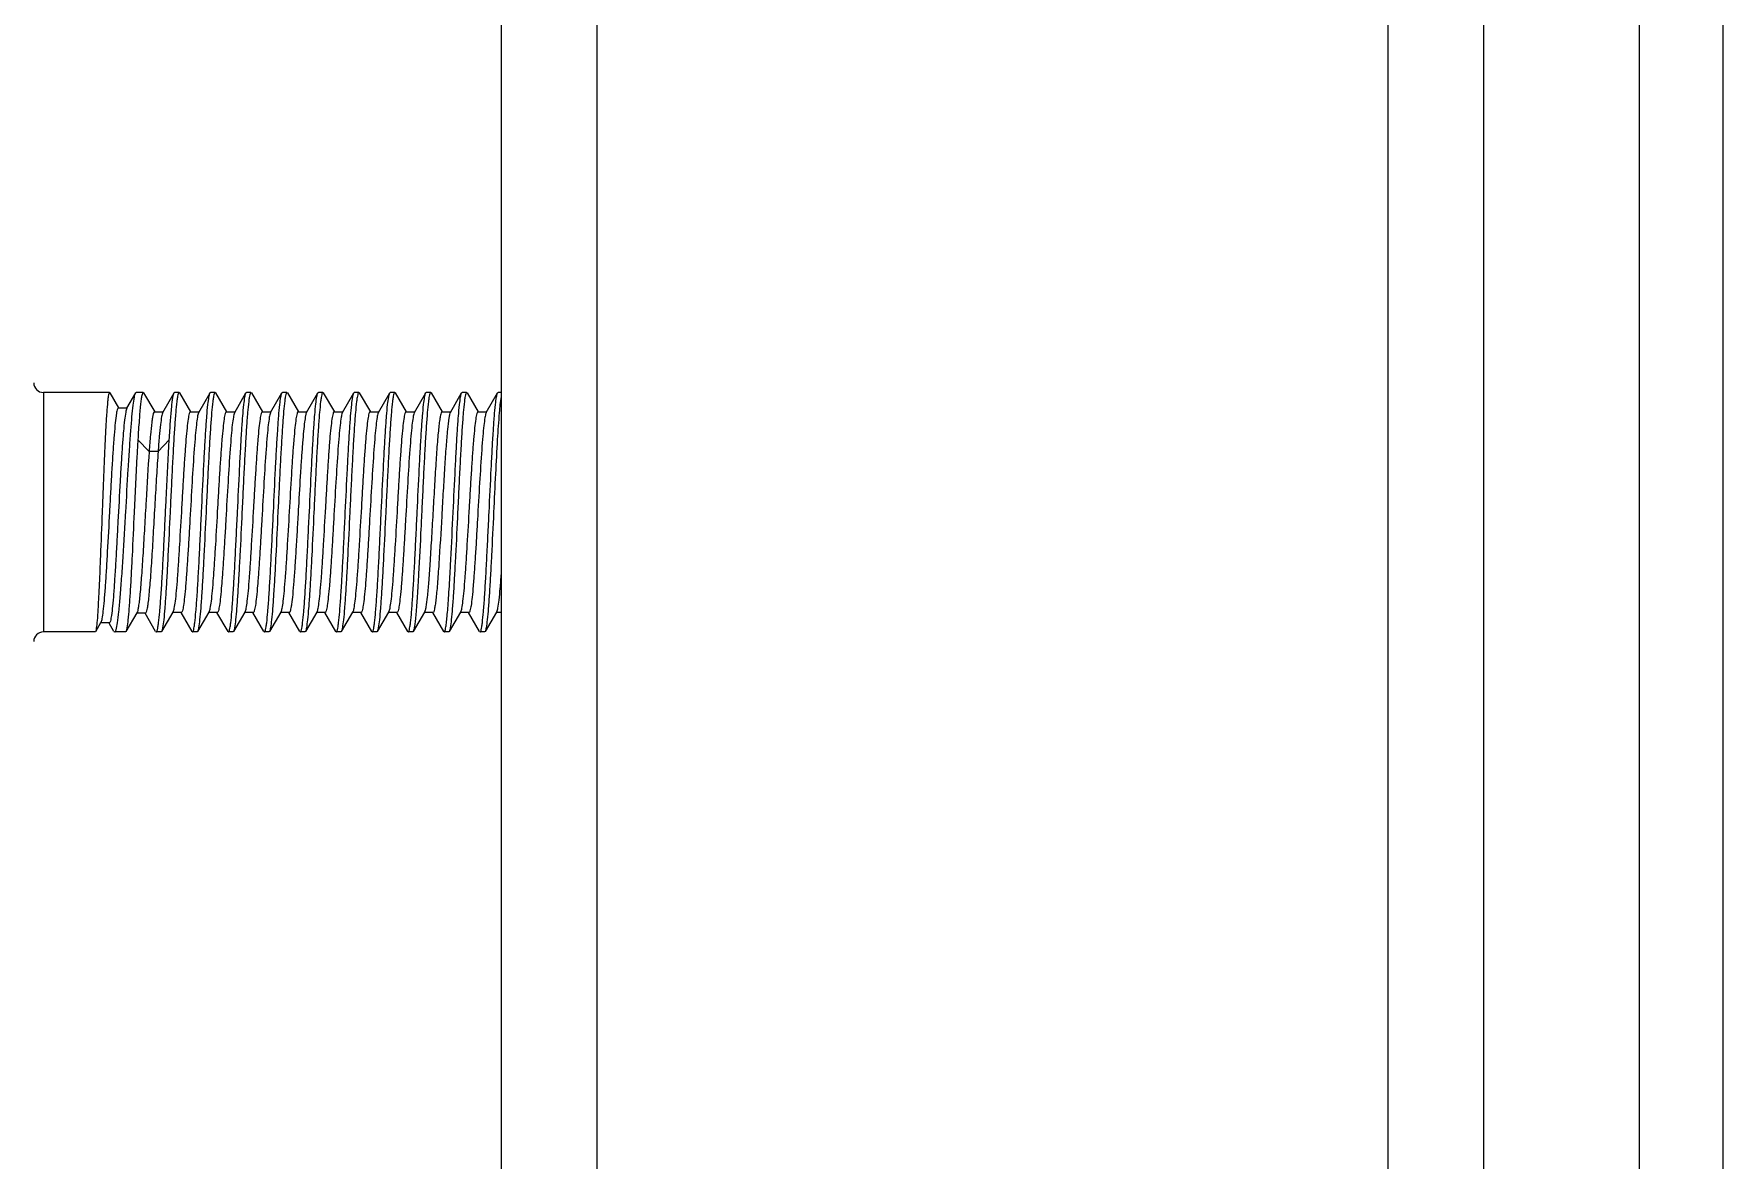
# Model space of a CAD drawing. Extents: x 1725261 to 1937680, y 860327 to 1571294.
# Drawn here: x 1854367 to 1854944, y 1237979 to 1238364 of the extents above; entities that cross this region are included whole.
import ezdxf

# ---------------------------------------------------------------- set-up
doc = ezdxf.new("R2010")
doc.units = 0
doc.header["$LTSCALE"] = 1000
doc.header["$MEASUREMENT"] = 0

msp = doc.modelspace()

# ---------------------------------------------------------------- linework, layer by layer
for p, q in [((1854943.57, 1236051.14), (1854943.57, 1238719.61)), ((1854914.95, 1236335.59), (1854914.95, 1238598.72)), ((1854526.51, 1238445.87), (1854526.51, 1235730.96)), ((1854559.22, 1238445.87), (1854559.22, 1235730.96)), ((1854829.08, 1238445.87), (1854829.08, 1235730.96)), ((1854861.79, 1238445.87), (1854861.79, 1235730.96)), ((1854370.32, 1238241.43), (1854370.32, 1238159.66)), ((1854392.89, 1238241.43), (1854370.32, 1238241.43)), ((1854393, 1238241.33), (1854392.89, 1238241.43)), ((1854393, 1238241.33), (1854396, 1238236.18)), ((1854401.82, 1238241.25), (1854402.04, 1238241.43)), ((1854404.36, 1238241.43), (1854402.04, 1238241.43)), ((1854404.52, 1238241.3), (1854404.36, 1238241.43)), ((1854404.52, 1238241.3), (1854408.3, 1238234.81)), ((1854411.08, 1238234.64), (1854414.93, 1238241.29)), ((1854416.63, 1238241.43), (1854415.09, 1238241.43)), ((1854416.79, 1238241.3), (1854416.63, 1238241.43)), ((1854416.79, 1238241.3), (1854420.56, 1238234.81)), ((1854423.34, 1238234.64), (1854427.2, 1238241.29)), ((1854427.2, 1238241.29), (1854427.36, 1238241.43)), ((1854428.9, 1238241.43), (1854427.36, 1238241.43)), ((1854429.06, 1238241.3), (1854428.9, 1238241.43)), ((1854429.06, 1238241.3), (1854432.83, 1238234.81)), ((1854435.61, 1238234.64), (1854439.46, 1238241.29)), ((1854439.46, 1238241.29), (1854439.63, 1238241.43)), ((1854441.16, 1238241.43), (1854439.63, 1238241.43)), ((1854441.32, 1238241.3), (1854441.16, 1238241.43)), ((1854441.32, 1238241.3), (1854445.1, 1238234.81)), ((1854447.88, 1238234.64), (1854451.73, 1238241.29)), ((1854451.73, 1238241.29), (1854451.89, 1238241.43)), ((1854453.43, 1238241.43), (1854451.89, 1238241.43)), ((1854453.59, 1238241.3), (1854453.43, 1238241.43)), ((1854453.59, 1238241.3), (1854457.36, 1238234.81)), ((1854460.14, 1238234.64), (1854464, 1238241.29)), ((1854465.69, 1238241.43), (1854464.16, 1238241.43)), ((1854465.85, 1238241.3), (1854465.69, 1238241.43)), ((1854465.85, 1238241.3), (1854469.63, 1238234.81)), ((1854472.41, 1238234.64), (1854476.26, 1238241.29)), ((1854476.26, 1238241.29), (1854476.42, 1238241.43)), ((1854477.96, 1238241.43), (1854476.42, 1238241.43)), ((1854478.12, 1238241.3), (1854477.96, 1238241.43)), ((1854478.12, 1238241.3), (1854481.9, 1238234.81)), ((1854484.67, 1238234.64), (1854488.53, 1238241.29)), ((1854488.53, 1238241.29), (1854488.69, 1238241.43)), ((1854490.23, 1238241.43), (1854488.69, 1238241.43)), ((1854490.39, 1238241.3), (1854490.23, 1238241.43)), ((1854490.39, 1238241.3), (1854494.16, 1238234.81)), ((1854496.94, 1238234.64), (1854500.8, 1238241.29)), ((1854500.8, 1238241.29), (1854500.96, 1238241.43)), ((1854502.49, 1238241.43), (1854500.96, 1238241.43)), ((1854502.65, 1238241.3), (1854502.49, 1238241.43)), ((1854502.65, 1238241.3), (1854506.43, 1238234.81)), ((1854509.21, 1238234.64), (1854513.06, 1238241.29)), ((1854513.06, 1238241.29), (1854513.22, 1238241.43)), ((1854514.76, 1238241.43), (1854513.22, 1238241.43)), ((1854514.92, 1238241.3), (1854514.76, 1238241.43)), ((1854514.92, 1238241.3), (1854518.69, 1238234.81)), ((1854521.47, 1238234.64), (1854525.33, 1238241.29)), ((1854525.33, 1238241.29), (1854525.49, 1238241.43)), ((1854526.51, 1238241.43), (1854525.49, 1238241.43)), ((1854395.91, 1238236.18), (1854398.88, 1238236.18)), ((1854398.79, 1238236.02), (1854401.82, 1238241.25)), ((1854408.2, 1238234.81), (1854411.17, 1238234.81)), ((1854420.47, 1238234.81), (1854423.44, 1238234.81)), ((1854423.34, 1238234.64), (1854423.27, 1238234.49)), ((1854432.73, 1238234.81), (1854435.71, 1238234.81)), ((1854435.61, 1238234.64), (1854435.53, 1238234.48)), ((1854445, 1238234.81), (1854447.97, 1238234.81)), ((1854447.88, 1238234.64), (1854447.79, 1238234.47)), ((1854457.27, 1238234.81), (1854460.24, 1238234.81)), ((1854469.53, 1238234.81), (1854472.5, 1238234.81)), ((1854472.41, 1238234.64), (1854472.32, 1238234.45)), ((1854481.8, 1238234.81), (1854484.77, 1238234.81)), ((1854484.67, 1238234.64), (1854484.58, 1238234.45)), ((1854494.07, 1238234.81), (1854497.04, 1238234.81)), ((1854496.94, 1238234.64), (1854496.84, 1238234.44)), ((1854506.33, 1238234.81), (1854509.3, 1238234.81)), ((1854518.6, 1238234.81), (1854521.57, 1238234.81)), ((1854521.47, 1238234.64), (1854521.37, 1238234.42)), ((1854406.4, 1238221.29), (1854402.57, 1238225.3)), ((1854413.3, 1238225.3), (1854409.47, 1238221.29)), ((1854409.47, 1238221.29), (1854406.4, 1238221.29)), ((1854450.47, 1238202.77), (1854450.36, 1238200.55)), ((1854461.09, 1238200.55), (1854461.2, 1238202.77)), ((1854414.53, 1238166.45), (1854410.66, 1238159.8)), ((1854426.79, 1238166.45), (1854422.92, 1238159.8)), ((1854439.06, 1238166.45), (1854435.19, 1238159.8)), ((1854451.33, 1238166.45), (1854447.46, 1238159.8)), ((1854463.59, 1238166.45), (1854459.72, 1238159.8)), ((1854475.86, 1238166.45), (1854471.99, 1238159.8)), ((1854488.12, 1238166.45), (1854484.25, 1238159.8)), ((1854500.39, 1238166.45), (1854496.52, 1238159.8)), ((1854512.66, 1238166.45), (1854508.79, 1238159.8)), ((1854524.92, 1238166.45), (1854521.05, 1238159.8)), ((1854389.84, 1238162.75), (1854388.09, 1238159.74)), ((1854389.93, 1238162.9), (1854389.84, 1238162.75)), ((1854392.82, 1238162.75), (1854389.84, 1238162.75)), ((1854394.4, 1238159.88), (1854392.76, 1238162.71)), ((1854402.25, 1238166.22), (1854398.5, 1238159.78)), ((1854405.12, 1238166.05), (1854402.15, 1238166.05)), ((1854408.64, 1238159.82), (1854405.03, 1238166.05)), ((1854417.4, 1238166.28), (1854414.43, 1238166.28)), ((1854421.06, 1238159.8), (1854417.31, 1238166.28)), ((1854429.67, 1238166.28), (1854426.7, 1238166.28)), ((1854433.33, 1238159.8), (1854429.57, 1238166.28)), ((1854441.93, 1238166.28), (1854438.96, 1238166.28)), ((1854445.6, 1238159.8), (1854441.84, 1238166.28)), ((1854454.2, 1238166.28), (1854451.23, 1238166.28)), ((1854457.86, 1238159.8), (1854454.1, 1238166.28)), ((1854466.47, 1238166.28), (1854463.5, 1238166.28)), ((1854470.13, 1238159.8), (1854466.37, 1238166.28)), ((1854478.73, 1238166.28), (1854475.76, 1238166.28)), ((1854482.4, 1238159.8), (1854478.64, 1238166.28)), ((1854491, 1238166.28), (1854488.03, 1238166.28)), ((1854494.66, 1238159.8), (1854490.9, 1238166.28)), ((1854503.27, 1238166.28), (1854500.29, 1238166.28)), ((1854506.93, 1238159.8), (1854503.17, 1238166.28)), ((1854515.53, 1238166.28), (1854512.56, 1238166.28)), ((1854519.2, 1238159.8), (1854515.44, 1238166.28)), ((1854526.51, 1238166.28), (1854524.83, 1238166.28)), ((1854388, 1238159.66), (1854370.32, 1238159.66)), ((1854388.09, 1238159.74), (1854388, 1238159.66)), ((1854394.4, 1238159.88), (1854394.66, 1238159.66)), ((1854398.36, 1238159.66), (1854394.66, 1238159.66)), ((1854398.5, 1238159.78), (1854398.36, 1238159.66)), ((1854408.64, 1238159.82), (1854408.83, 1238159.66)), ((1854410.5, 1238159.66), (1854408.83, 1238159.66)), ((1854410.66, 1238159.8), (1854410.5, 1238159.66)), ((1854421.06, 1238159.8), (1854421.23, 1238159.66)), ((1854422.76, 1238159.66), (1854421.23, 1238159.66)), ((1854422.92, 1238159.8), (1854422.76, 1238159.66)), ((1854433.33, 1238159.8), (1854433.49, 1238159.66)), ((1854435.03, 1238159.66), (1854433.49, 1238159.66)), ((1854435.19, 1238159.8), (1854435.03, 1238159.66)), ((1854445.6, 1238159.8), (1854445.76, 1238159.66)), ((1854447.29, 1238159.66), (1854445.76, 1238159.66)), ((1854447.46, 1238159.8), (1854447.29, 1238159.66)), ((1854457.86, 1238159.8), (1854458.02, 1238159.66)), ((1854459.56, 1238159.66), (1854458.02, 1238159.66)), ((1854459.72, 1238159.8), (1854459.56, 1238159.66)), ((1854470.13, 1238159.8), (1854470.29, 1238159.66)), ((1854471.83, 1238159.66), (1854470.29, 1238159.66)), ((1854471.99, 1238159.8), (1854471.83, 1238159.66)), ((1854482.4, 1238159.8), (1854482.56, 1238159.66)), ((1854484.09, 1238159.66), (1854482.56, 1238159.66)), ((1854484.25, 1238159.8), (1854484.09, 1238159.66)), ((1854494.66, 1238159.8), (1854494.82, 1238159.66)), ((1854496.36, 1238159.66), (1854494.82, 1238159.66)), ((1854496.52, 1238159.8), (1854496.36, 1238159.66)), ((1854506.93, 1238159.8), (1854507.09, 1238159.66)), ((1854508.63, 1238159.66), (1854507.09, 1238159.66)), ((1854508.79, 1238159.8), (1854508.63, 1238159.66)), ((1854519.2, 1238159.8), (1854519.36, 1238159.66)), ((1854520.89, 1238159.66), (1854519.36, 1238159.66)), ((1854521.05, 1238159.8), (1854520.89, 1238159.66))]:
    msp.add_line(p, q)
for centre, start, end in [((1854370.32, 1238244.7), 180, 270), ((1854370.32, 1238156.39), 90, 180)]:
    msp.add_arc(centre, 3.27, start, end)
for points, knots in [([(1854392.89, 1238241.43), (1854392.8, 1238241.43), (1854392.66, 1238241.09), (1854392.54, 1238240.55), (1854392.37, 1238239.54), (1854392.15, 1238237.53), (1854391.88, 1238234.11), (1854391.58, 1238229.09), (1854391.27, 1238222.97), (1854390.97, 1238215.99), (1854390.67, 1238208.42), (1854390.47, 1238203.21), (1854390.37, 1238200.55)], [0, 0, 0, 0, 0.006203, 0.021073, 0.045141, 0.078305, 0.170688, 0.294821, 0.44599, 0.618417, 0.805472, 1, 1, 1, 1]), ([(1854404.36, 1238241.43), (1854404.25, 1238241.43), (1854404.05, 1238240.96), (1854403.87, 1238240.23), (1854403.65, 1238238.84), (1854403.44, 1238237.03), (1854403.22, 1238234.7), (1854402.91, 1238230.74), (1854402.7, 1238227.56), (1854402.57, 1238225.3)], [0, 0, 0, 0, 0.021546, 0.072917, 0.155846, 0.269667, 0.412995, 0.584026, 1, 1, 1, 1]), ([(1854413.3, 1238225.3), (1854413.42, 1238227.38), (1854413.65, 1238231.08), (1854414.05, 1238235.88), (1854414.37, 1238238.96), (1854414.68, 1238240.58), (1854414.83, 1238241.12), (1854414.93, 1238241.29)], [0, 0, 0, 0, 0.387446, 0.690986, 0.897716, 0.962073, 1, 1, 1, 1]), ([(1854416.63, 1238241.43), (1854416.54, 1238241.43), (1854416.36, 1238241.1), (1854416.21, 1238240.55), (1854416.02, 1238239.54), (1854415.75, 1238237.52), (1854415.42, 1238234.1), (1854415.06, 1238229.09), (1854414.69, 1238222.97), (1854414.31, 1238215.99), (1854413.94, 1238208.42), (1854413.69, 1238203.2), (1854413.56, 1238200.55)], [0, 0, 0, 0, 0.006697, 0.021779, 0.045964, 0.079194, 0.171609, 0.295674, 0.446694, 0.618911, 0.805729, 1, 1, 1, 1]), ([(1854414.93, 1238241.29), (1854414.95, 1238241.33), (1854414.99, 1238241.39), (1854415.06, 1238241.43), (1854415.09, 1238241.43)], [0, 0, 0, 0, 0.600476, 1, 1, 1, 1]), ([(1854424.29, 1238200.55), (1854424.53, 1238205.5), (1854424.87, 1238212.72), (1854425.36, 1238221.95), (1854425.71, 1238227.93), (1854426.07, 1238232.95), (1854426.39, 1238236.88), (1854426.77, 1238239.51), (1854426.97, 1238240.9), (1854427.2, 1238241.29)], [0, 0, 0, 0, 0.363963, 0.530225, 0.678242, 0.802937, 0.90006, 0.966368, 1, 1, 1, 1]), ([(1854428.9, 1238241.43), (1854428.8, 1238241.43), (1854428.62, 1238241.1), (1854428.48, 1238240.55), (1854428.29, 1238239.54), (1854428.02, 1238237.52), (1854427.69, 1238234.11), (1854427.33, 1238229.09), (1854426.95, 1238222.97), (1854426.58, 1238215.99), (1854426.2, 1238208.42), (1854425.96, 1238203.2), (1854425.83, 1238200.55)], [0, 0, 0, 0, 0.006689, 0.021764, 0.045941, 0.079165, 0.171569, 0.295632, 0.446659, 0.618889, 0.805716, 1, 1, 1, 1]), ([(1854436.56, 1238200.55), (1854436.8, 1238205.5), (1854437.14, 1238212.72), (1854437.63, 1238221.95), (1854437.98, 1238227.93), (1854438.34, 1238232.95), (1854438.66, 1238236.88), (1854439.03, 1238239.51), (1854439.23, 1238240.9), (1854439.46, 1238241.29)], [0, 0, 0, 0, 0.363959, 0.530225, 0.678245, 0.80294, 0.900061, 0.966367, 1, 1, 1, 1]), ([(1854441.16, 1238241.43), (1854441.07, 1238241.43), (1854440.89, 1238241.1), (1854440.75, 1238240.55), (1854440.55, 1238239.54), (1854440.28, 1238237.53), (1854439.96, 1238234.11), (1854439.59, 1238229.09), (1854439.22, 1238222.97), (1854438.85, 1238215.99), (1854438.47, 1238208.42), (1854438.22, 1238203.21), (1854438.09, 1238200.55)], [0, 0, 0, 0, 0.00668, 0.021743, 0.045911, 0.079128, 0.171521, 0.29558, 0.446613, 0.618858, 0.805701, 1, 1, 1, 1]), ([(1854448.82, 1238200.55), (1854449.06, 1238205.5), (1854449.4, 1238212.72), (1854449.89, 1238221.95), (1854450.25, 1238227.93), (1854450.6, 1238232.95), (1854450.92, 1238236.88), (1854451.3, 1238239.51), (1854451.5, 1238240.9), (1854451.73, 1238241.29)], [0, 0, 0, 0, 0.363957, 0.530226, 0.678247, 0.80294, 0.900059, 0.966367, 1, 1, 1, 1]), ([(1854453.43, 1238241.43), (1854453.34, 1238241.43), (1854453.17, 1238241.13), (1854453.03, 1238240.61), (1854452.84, 1238239.67), (1854452.58, 1238237.79), (1854452.27, 1238234.59), (1854451.91, 1238229.89), (1854451.55, 1238224.12), (1854451.19, 1238217.52), (1854450.83, 1238210.31), (1854450.59, 1238205.32), (1854450.47, 1238202.77)], [0, 0, 0, 0, 0.006689, 0.021571, 0.045424, 0.078208, 0.169526, 0.292465, 0.442701, 0.6149, 0.802905, 1, 1, 1, 1]), ([(1854461.2, 1238202.77), (1854461.42, 1238207.5), (1854461.75, 1238214.36), (1854462.23, 1238223.12), (1854462.57, 1238228.75), (1854462.91, 1238233.46), (1854463.22, 1238237.15), (1854463.58, 1238239.61), (1854463.78, 1238240.92), (1854464, 1238241.29)], [0, 0, 0, 0, 0.367266, 0.533405, 0.680662, 0.804347, 0.900563, 0.966339, 1, 1, 1, 1]), ([(1854465.69, 1238241.43), (1854465.6, 1238241.43), (1854465.42, 1238241.1), (1854465.28, 1238240.55), (1854465.09, 1238239.54), (1854464.82, 1238237.52), (1854464.49, 1238234.11), (1854464.12, 1238229.09), (1854463.75, 1238222.97), (1854463.38, 1238215.99), (1854463, 1238208.42), (1854462.75, 1238203.2), (1854462.63, 1238200.55)], [0, 0, 0, 0, 0.006689, 0.021763, 0.04594, 0.079164, 0.171568, 0.295631, 0.446657, 0.618886, 0.805714, 1, 1, 1, 1]), ([(1854464, 1238241.29), (1854464.02, 1238241.33), (1854464.06, 1238241.4), (1854464.13, 1238241.43), (1854464.16, 1238241.43)], [0, 0, 0, 0, 0.600612, 1, 1, 1, 1]), ([(1854473.36, 1238200.55), (1854473.59, 1238205.5), (1854473.94, 1238212.72), (1854474.43, 1238221.95), (1854474.78, 1238227.93), (1854475.14, 1238232.95), (1854475.46, 1238236.88), (1854475.83, 1238239.51), (1854476.03, 1238240.9), (1854476.26, 1238241.29)], [0, 0, 0, 0, 0.363961, 0.530225, 0.678245, 0.802939, 0.90006, 0.966367, 1, 1, 1, 1]), ([(1854477.96, 1238241.43), (1854477.87, 1238241.43), (1854477.69, 1238241.1), (1854477.55, 1238240.55), (1854477.35, 1238239.54), (1854477.08, 1238237.53), (1854476.76, 1238234.11), (1854476.39, 1238229.09), (1854476.02, 1238222.97), (1854475.65, 1238215.99), (1854475.27, 1238208.42), (1854475.02, 1238203.21), (1854474.89, 1238200.55)], [0, 0, 0, 0, 0.006676, 0.021733, 0.045899, 0.079113, 0.171508, 0.295569, 0.446596, 0.61884, 0.805693, 1, 1, 1, 1]), ([(1854485.62, 1238200.55), (1854485.86, 1238205.5), (1854486.2, 1238212.72), (1854486.69, 1238221.95), (1854487.04, 1238227.93), (1854487.4, 1238232.95), (1854487.72, 1238236.88), (1854488.1, 1238239.51), (1854488.3, 1238240.9), (1854488.53, 1238241.29)], [0, 0, 0, 0, 0.363962, 0.530226, 0.678239, 0.802933, 0.900057, 0.966368, 1, 1, 1, 1]), ([(1854490.23, 1238241.43), (1854490.13, 1238241.43), (1854489.95, 1238241.1), (1854489.81, 1238240.55), (1854489.62, 1238239.54), (1854489.35, 1238237.52), (1854489.02, 1238234.1), (1854488.66, 1238229.09), (1854488.29, 1238222.97), (1854487.91, 1238215.99), (1854487.54, 1238208.42), (1854487.29, 1238203.2), (1854487.16, 1238200.55)], [0, 0, 0, 0, 0.006697, 0.021779, 0.045964, 0.079195, 0.171609, 0.295674, 0.446694, 0.618911, 0.805729, 1, 1, 1, 1]), ([(1854497.89, 1238200.55), (1854498.13, 1238205.5), (1854498.47, 1238212.72), (1854498.96, 1238221.95), (1854499.31, 1238227.93), (1854499.67, 1238232.95), (1854499.99, 1238236.88), (1854500.37, 1238239.51), (1854500.57, 1238240.9), (1854500.8, 1238241.29)], [0, 0, 0, 0, 0.363963, 0.530225, 0.678242, 0.802937, 0.90006, 0.966368, 1, 1, 1, 1]), ([(1854502.49, 1238241.43), (1854502.4, 1238241.43), (1854502.22, 1238241.1), (1854502.08, 1238240.55), (1854501.88, 1238239.54), (1854501.62, 1238237.53), (1854501.29, 1238234.11), (1854500.92, 1238229.09), (1854500.55, 1238222.97), (1854500.18, 1238215.99), (1854499.8, 1238208.42), (1854499.55, 1238203.2), (1854499.43, 1238200.55)], [0, 0, 0, 0, 0.006686, 0.021758, 0.045933, 0.079154, 0.171555, 0.295617, 0.446646, 0.618881, 0.805711, 1, 1, 1, 1]), ([(1854510.16, 1238200.55), (1854510.39, 1238205.5), (1854510.74, 1238212.72), (1854511.23, 1238221.95), (1854511.58, 1238227.93), (1854511.94, 1238232.95), (1854512.25, 1238236.88), (1854512.63, 1238239.51), (1854512.83, 1238240.9), (1854513.06, 1238241.29)], [0, 0, 0, 0, 0.363958, 0.530225, 0.678245, 0.80294, 0.90006, 0.966367, 1, 1, 1, 1]), ([(1854514.76, 1238241.43), (1854514.67, 1238241.43), (1854514.49, 1238241.1), (1854514.35, 1238240.55), (1854514.15, 1238239.54), (1854513.88, 1238237.53), (1854513.56, 1238234.11), (1854513.19, 1238229.09), (1854512.82, 1238222.97), (1854512.44, 1238215.99), (1854512.07, 1238208.42), (1854511.82, 1238203.21), (1854511.69, 1238200.55)], [0, 0, 0, 0, 0.006677, 0.021736, 0.045902, 0.079117, 0.171507, 0.295565, 0.446598, 0.618848, 0.805696, 1, 1, 1, 1]), ([(1854522.42, 1238200.55), (1854522.66, 1238205.5), (1854523, 1238212.72), (1854523.49, 1238221.95), (1854523.84, 1238227.93), (1854524.2, 1238232.95), (1854524.52, 1238236.88), (1854524.9, 1238239.51), (1854525.1, 1238240.9), (1854525.33, 1238241.29)], [0, 0, 0, 0, 0.363957, 0.530228, 0.678248, 0.80294, 0.900058, 0.966367, 1, 1, 1, 1]), ([(1854395.91, 1238236.18), (1854395.82, 1238236.18), (1854395.64, 1238235.9), (1854395.49, 1238235.4), (1854395.3, 1238234.54), (1854395.03, 1238232.78), (1854394.71, 1238229.82), (1854394.35, 1238225.47), (1854393.98, 1238220.17), (1854393.61, 1238214.12), (1854393.24, 1238207.54), (1854392.76, 1238198.43), (1854392.28, 1238189.45), (1854391.78, 1238180.91), (1854391.43, 1238175.37), (1854391.06, 1238170.71), (1854390.74, 1238167.05), (1854390.37, 1238164.58), (1854390.15, 1238163.28), (1854389.93, 1238162.9)], [0, 0, 0, 0, 0.003488, 0.010904, 0.022688, 0.038824, 0.083607, 0.143647, 0.216697, 0.300025, 0.390537, 0.484902, 0.671459, 0.756962, 0.833182, 0.897479, 0.947675, 0.982144, 1, 1, 1, 1]), ([(1854398.79, 1238236.02), (1854398.56, 1238235.62), (1854398.33, 1238234.24), (1854397.95, 1238231.66), (1854397.61, 1238227.85), (1854397.23, 1238223.03), (1854396.87, 1238217.33), (1854396.36, 1238208.67), (1854395.89, 1238199.63), (1854395.4, 1238190.54), (1854395.04, 1238184.06), (1854394.67, 1238178.14), (1854394.32, 1238173), (1854393.96, 1238168.8), (1854393.64, 1238165.73), (1854393.31, 1238163.82), (1854393.08, 1238163.01), (1854392.9, 1238162.75), (1854392.82, 1238162.75)], [0, 0, 0, 0, 0.018844, 0.055045, 0.107437, 0.174076, 0.252464, 0.339678, 0.527511, 0.621285, 0.710453, 0.791854, 0.862644, 0.920393, 0.963178, 0.989688, 0.996707, 1, 1, 1, 1]), ([(1854398.43, 1238200.55), (1854398.71, 1238205.46), (1854399.12, 1238212.62), (1854399.7, 1238221.79), (1854400.11, 1238227.74), (1854400.52, 1238232.76), (1854400.9, 1238236.71), (1854401.32, 1238239.4), (1854401.58, 1238240.83), (1854401.82, 1238241.25)], [0, 0, 0, 0, 0.361155, 0.526427, 0.673911, 0.798642, 0.896457, 0.964179, 1, 1, 1, 1]), ([(1854526.51, 1238240.03), (1854526.18, 1238238.21), (1854525.76, 1238233.33), (1854525.15, 1238224.55), (1854524.57, 1238213.21), (1854524.17, 1238204.92), (1854523.96, 1238200.55)], [0, 0, 0, 0, 0.140058, 0.370691, 0.667791, 1, 1, 1, 1]), ([(1854408.2, 1238234.81), (1854408.1, 1238234.81), (1854407.88, 1238234.43), (1854407.72, 1238233.79), (1854407.49, 1238232.64), (1854407.18, 1238230.35), (1854406.79, 1238226.5), (1854406.54, 1238223.18), (1854406.4, 1238221.29)], [0, 0, 0, 0, 0.023235, 0.075178, 0.15823, 0.271917, 0.585415, 1, 1, 1, 1]), ([(1854411.08, 1238234.64), (1854410.83, 1238234.22), (1854410.6, 1238232.78), (1854410.19, 1238230.06), (1854409.83, 1238226.05), (1854409.59, 1238223), (1854409.47, 1238221.29)], [0, 0, 0, 0, 0.108395, 0.316903, 0.618184, 1, 1, 1, 1]), ([(1854420.47, 1238234.81), (1854420.39, 1238234.81), (1854420.21, 1238234.57), (1854419.97, 1238233.78), (1854419.64, 1238231.97), (1854419.31, 1238229.05), (1854418.95, 1238225.06), (1854418.59, 1238220.21), (1854418.22, 1238214.64), (1854417.86, 1238208.57), (1854417.37, 1238200.09), (1854416.9, 1238191.7), (1854416.4, 1238183.68), (1854416.04, 1238178.43), (1854415.68, 1238173.98), (1854415.34, 1238170.48), (1854414.97, 1238168.09), (1854414.74, 1238166.82), (1854414.53, 1238166.45)], [0, 0, 0, 0, 0.003515, 0.010772, 0.037949, 0.081609, 0.140308, 0.211978, 0.294061, 0.383612, 0.477415, 0.664253, 0.750571, 0.827952, 0.893624, 0.945254, 0.981055, 1, 1, 1, 1]), ([(1854423.27, 1238234.49), (1854423.07, 1238234.02), (1854422.83, 1238232.64), (1854422.47, 1238230.07), (1854422.13, 1238226.44), (1854421.62, 1238219.94), (1854421.03, 1238210.42), (1854420.46, 1238200.32), (1854419.98, 1238191.96), (1854419.62, 1238186), (1854419.26, 1238180.54), (1854418.9, 1238175.8), (1854418.55, 1238171.9), (1854418.22, 1238169.05), (1854417.9, 1238167.28), (1854417.66, 1238166.51), (1854417.48, 1238166.28), (1854417.4, 1238166.28)], [0, 0, 0, 0, 0.022098, 0.060554, 0.114206, 0.18123, 0.34569, 0.53115, 0.623722, 0.711849, 0.792446, 0.862698, 0.92016, 0.962863, 0.989437, 0.99654, 1, 1, 1, 1]), ([(1854432.73, 1238234.81), (1854432.65, 1238234.81), (1854432.47, 1238234.57), (1854432.23, 1238233.78), (1854431.91, 1238231.97), (1854431.57, 1238229.05), (1854431.21, 1238225.06), (1854430.85, 1238220.21), (1854430.49, 1238214.64), (1854430.13, 1238208.57), (1854429.64, 1238200.09), (1854429.17, 1238191.7), (1854428.67, 1238183.68), (1854428.31, 1238178.43), (1854427.94, 1238173.98), (1854427.61, 1238170.48), (1854427.24, 1238168.09), (1854427.01, 1238166.82), (1854426.79, 1238166.45)], [0, 0, 0, 0, 0.003515, 0.010772, 0.037949, 0.081609, 0.140308, 0.211978, 0.294061, 0.383612, 0.477415, 0.664253, 0.750571, 0.827952, 0.893624, 0.945254, 0.981055, 1, 1, 1, 1]), ([(1854435.53, 1238234.48), (1854435.34, 1238234.01), (1854435.09, 1238232.63), (1854434.73, 1238230.04), (1854434.39, 1238226.41), (1854433.88, 1238219.91), (1854433.29, 1238210.39), (1854432.72, 1238200.29), (1854432.24, 1238191.94), (1854431.88, 1238185.98), (1854431.52, 1238180.53), (1854431.17, 1238175.78), (1854430.81, 1238171.9), (1854430.48, 1238169.05), (1854430.16, 1238167.28), (1854429.92, 1238166.51), (1854429.75, 1238166.28), (1854429.67, 1238166.28)], [0, 0, 0, 0, 0.022237, 0.060809, 0.11455, 0.181633, 0.346125, 0.531524, 0.624042, 0.712107, 0.792639, 0.862829, 0.920237, 0.962898, 0.989446, 0.996542, 1, 1, 1, 1]), ([(1854445, 1238234.81), (1854444.92, 1238234.81), (1854444.74, 1238234.57), (1854444.5, 1238233.78), (1854444.17, 1238231.97), (1854443.84, 1238229.05), (1854443.48, 1238225.06), (1854443.12, 1238220.21), (1854442.76, 1238214.64), (1854442.39, 1238208.57), (1854441.91, 1238200.09), (1854441.43, 1238191.7), (1854440.93, 1238183.68), (1854440.58, 1238178.43), (1854440.21, 1238173.98), (1854439.88, 1238170.48), (1854439.5, 1238168.09), (1854439.28, 1238166.82), (1854439.06, 1238166.45)], [0, 0, 0, 0, 0.003515, 0.010772, 0.037949, 0.081609, 0.140308, 0.211978, 0.294061, 0.383612, 0.477416, 0.664253, 0.750571, 0.827952, 0.893624, 0.945254, 0.981055, 1, 1, 1, 1]), ([(1854447.79, 1238234.47), (1854447.6, 1238234), (1854447.35, 1238232.61), (1854447, 1238230.02), (1854446.66, 1238226.38), (1854446.15, 1238219.87), (1854445.56, 1238210.35), (1854444.99, 1238200.26), (1854444.51, 1238191.91), (1854444.15, 1238185.96), (1854443.79, 1238180.51), (1854443.44, 1238175.77), (1854443.08, 1238171.89), (1854442.75, 1238169.04), (1854442.43, 1238167.28), (1854442.19, 1238166.51), (1854442.01, 1238166.28), (1854441.93, 1238166.28)], [0, 0, 0, 0, 0.022376, 0.061065, 0.114893, 0.182035, 0.346559, 0.531898, 0.624361, 0.712364, 0.792832, 0.86296, 0.920314, 0.962934, 0.989455, 0.996544, 1, 1, 1, 1]), ([(1854457.27, 1238234.81), (1854457.19, 1238234.81), (1854457.01, 1238234.57), (1854456.77, 1238233.79), (1854456.44, 1238231.99), (1854456.11, 1238229.09), (1854455.75, 1238225.13), (1854455.39, 1238220.3), (1854454.89, 1238212.63), (1854454.54, 1238206.59), (1854454.31, 1238202.41)], [0, 0, 0, 0, 0.007368, 0.022553, 0.07941, 0.170757, 0.293599, 0.443643, 0.615565, 1, 1, 1, 1]), ([(1854460.14, 1238234.64), (1854459.94, 1238234.3), (1854459.72, 1238233.17), (1854459.38, 1238231.05), (1854459.07, 1238227.94), (1854458.73, 1238223.99), (1854458.39, 1238219.3), (1854457.92, 1238212.03), (1854457.6, 1238206.33), (1854457.37, 1238202.41)], [0, 0, 0, 0, 0.036414, 0.10397, 0.201071, 0.324823, 0.471425, 0.636308, 1, 1, 1, 1]), ([(1854469.53, 1238234.81), (1854469.45, 1238234.81), (1854469.27, 1238234.57), (1854469.03, 1238233.78), (1854468.71, 1238231.97), (1854468.37, 1238229.05), (1854468.01, 1238225.06), (1854467.65, 1238220.21), (1854467.29, 1238214.64), (1854466.93, 1238208.57), (1854466.44, 1238200.09), (1854465.97, 1238191.7), (1854465.47, 1238183.68), (1854465.11, 1238178.43), (1854464.74, 1238173.98), (1854464.41, 1238170.48), (1854464.04, 1238168.09), (1854463.81, 1238166.82), (1854463.59, 1238166.45)], [0, 0, 0, 0, 0.003516, 0.010772, 0.037949, 0.081609, 0.140308, 0.211978, 0.294061, 0.383612, 0.477416, 0.664254, 0.750571, 0.827952, 0.893624, 0.945254, 0.981055, 1, 1, 1, 1]), ([(1854472.32, 1238234.45), (1854472.13, 1238233.97), (1854471.88, 1238232.57), (1854471.53, 1238229.96), (1854471.18, 1238226.32), (1854470.67, 1238219.8), (1854470.09, 1238210.29), (1854469.52, 1238200.2), (1854469.04, 1238191.86), (1854468.68, 1238185.92), (1854468.32, 1238180.48), (1854467.97, 1238175.75), (1854467.61, 1238171.88), (1854467.28, 1238169.04), (1854466.96, 1238167.28), (1854466.72, 1238166.51), (1854466.55, 1238166.28), (1854466.47, 1238166.28)], [0, 0, 0, 0, 0.022654, 0.061574, 0.115578, 0.182837, 0.347426, 0.532643, 0.624999, 0.712877, 0.793216, 0.863221, 0.920468, 0.963004, 0.989473, 0.996549, 1, 1, 1, 1]), ([(1854481.8, 1238234.81), (1854481.72, 1238234.81), (1854481.54, 1238234.57), (1854481.3, 1238233.78), (1854480.97, 1238231.97), (1854480.64, 1238229.05), (1854480.28, 1238225.06), (1854479.92, 1238220.21), (1854479.56, 1238214.64), (1854479.19, 1238208.57), (1854478.71, 1238200.09), (1854478.23, 1238191.7), (1854477.73, 1238183.68), (1854477.37, 1238178.43), (1854477.01, 1238173.98), (1854476.67, 1238170.48), (1854476.3, 1238168.09), (1854476.08, 1238166.82), (1854475.86, 1238166.45)], [0, 0, 0, 0, 0.003516, 0.010771, 0.037949, 0.081609, 0.140308, 0.211978, 0.294061, 0.383613, 0.477416, 0.664254, 0.750571, 0.827952, 0.893624, 0.945254, 0.981055, 1, 1, 1, 1]), ([(1854484.58, 1238234.45), (1854484.39, 1238233.96), (1854484.14, 1238232.56), (1854483.79, 1238229.94), (1854483.45, 1238226.28), (1854482.94, 1238219.77), (1854482.35, 1238210.25), (1854481.78, 1238200.17), (1854481.3, 1238191.83), (1854480.94, 1238185.9), (1854480.58, 1238180.47), (1854480.23, 1238175.74), (1854479.88, 1238171.87), (1854479.55, 1238169.03), (1854479.23, 1238167.28), (1854478.99, 1238166.51), (1854478.81, 1238166.28), (1854478.73, 1238166.28)], [0, 0, 0, 0, 0.022792, 0.061828, 0.11592, 0.183237, 0.347858, 0.533014, 0.625317, 0.713133, 0.793408, 0.863351, 0.920544, 0.963039, 0.989482, 0.996551, 1, 1, 1, 1]), ([(1854494.07, 1238234.81), (1854493.99, 1238234.81), (1854493.81, 1238234.57), (1854493.56, 1238233.78), (1854493.24, 1238231.97), (1854492.9, 1238229.05), (1854492.54, 1238225.06), (1854492.18, 1238220.21), (1854491.82, 1238214.64), (1854491.46, 1238208.57), (1854490.97, 1238200.09), (1854490.5, 1238191.7), (1854490, 1238183.68), (1854489.64, 1238178.43), (1854489.28, 1238173.98), (1854488.94, 1238170.48), (1854488.57, 1238168.09), (1854488.34, 1238166.82), (1854488.12, 1238166.45)], [0, 0, 0, 0, 0.003516, 0.010771, 0.037949, 0.081609, 0.140308, 0.211978, 0.294061, 0.383613, 0.477416, 0.664254, 0.750571, 0.827952, 0.893624, 0.945254, 0.981055, 1, 1, 1, 1]), ([(1854496.84, 1238234.44), (1854496.66, 1238233.95), (1854496.41, 1238232.54), (1854496.05, 1238229.91), (1854495.71, 1238226.25), (1854495.2, 1238219.74), (1854494.61, 1238210.22), (1854494.04, 1238200.14), (1854493.57, 1238191.81), (1854493.21, 1238185.88), (1854492.85, 1238180.45), (1854492.5, 1238175.73), (1854492.14, 1238171.87), (1854491.81, 1238169.03), (1854491.49, 1238167.28), (1854491.25, 1238166.51), (1854491.08, 1238166.28), (1854491, 1238166.28)], [0, 0, 0, 0, 0.022931, 0.062083, 0.116262, 0.183637, 0.34829, 0.533386, 0.625634, 0.713389, 0.793599, 0.863481, 0.920621, 0.963074, 0.989491, 0.996553, 1, 1, 1, 1]), ([(1854506.33, 1238234.81), (1854506.2, 1238234.81), (1854505.97, 1238234.29), (1854505.77, 1238233.48), (1854505.52, 1238231.96), (1854505.28, 1238229.98), (1854505.02, 1238227.46), (1854504.66, 1238223.22), (1854504.23, 1238217.02), (1854503.74, 1238208.85), (1854503.24, 1238200.1), (1854502.74, 1238191.38), (1854502.39, 1238185.64), (1854502.21, 1238182.89)], [0, 0, 0, 0, 0.007549, 0.025288, 0.053782, 0.092698, 0.14142, 0.199125, 0.337396, 0.498012, 0.669894, 0.841157, 1, 1, 1, 1]), ([(1854509.21, 1238234.64), (1854509.08, 1238234.43), (1854508.91, 1238233.78), (1854508.54, 1238231.84), (1854508.15, 1238228.2), (1854507.68, 1238222.6), (1854507.21, 1238215.6), (1854506.74, 1238207.66), (1854506.11, 1238196.65), (1854505.64, 1238188.34), (1854505.28, 1238182.89)], [0, 0, 0, 0, 0.014139, 0.038106, 0.114569, 0.22512, 0.362916, 0.519336, 0.684562, 1, 1, 1, 1]), ([(1854518.6, 1238234.81), (1854518.52, 1238234.81), (1854518.34, 1238234.57), (1854518.1, 1238233.78), (1854517.77, 1238231.97), (1854517.44, 1238229.05), (1854517.08, 1238225.06), (1854516.72, 1238220.21), (1854516.35, 1238214.64), (1854515.99, 1238208.57), (1854515.5, 1238200.09), (1854515.03, 1238191.7), (1854514.53, 1238183.68), (1854514.17, 1238178.43), (1854513.81, 1238173.98), (1854513.47, 1238170.48), (1854513.1, 1238168.09), (1854512.88, 1238166.82), (1854512.66, 1238166.45)], [0, 0, 0, 0, 0.003516, 0.010771, 0.037949, 0.081609, 0.140308, 0.211978, 0.294061, 0.383613, 0.477416, 0.664254, 0.750571, 0.827952, 0.893624, 0.945254, 0.981055, 1, 1, 1, 1]), ([(1854521.37, 1238234.42), (1854521.18, 1238233.92), (1854520.93, 1238232.5), (1854520.58, 1238229.86), (1854520.24, 1238226.19), (1854519.73, 1238219.67), (1854519.14, 1238210.15), (1854518.57, 1238200.08), (1854518.1, 1238191.76), (1854517.74, 1238185.84), (1854517.38, 1238180.42), (1854517.03, 1238175.71), (1854516.67, 1238171.85), (1854516.35, 1238169.02), (1854516.03, 1238167.28), (1854515.79, 1238166.51), (1854515.61, 1238166.28), (1854515.53, 1238166.28)], [0, 0, 0, 0, 0.023208, 0.06259, 0.116944, 0.184435, 0.349152, 0.534126, 0.626268, 0.713899, 0.79398, 0.86374, 0.920773, 0.963144, 0.989509, 0.996558, 1, 1, 1, 1]), ([(1854402.57, 1238225.3), (1854402.45, 1238223.43), (1854401.99, 1238215.19), (1854401.61, 1238206.93), (1854401.31, 1238200.55)], [0, 0, 0, 0, 0.22604, 1, 1, 1, 1]), ([(1854412.01, 1238200.55), (1854412.12, 1238202.75), (1854412.52, 1238211), (1854412.93, 1238219.26), (1854413.3, 1238225.3)], [0, 0, 0, 0, 0.2673, 1, 1, 1, 1]), ([(1854406.4, 1238221.29), (1854406.01, 1238215.71), (1854405.51, 1238207.09), (1854404.85, 1238195.55), (1854404.35, 1238187), (1854403.85, 1238179.39), (1854403.42, 1238173.89), (1854403.05, 1238170.36), (1854402.81, 1238168.47), (1854402.56, 1238167.15), (1854402.38, 1238166.44), (1854402.25, 1238166.22)], [0, 0, 0, 0, 0.303539, 0.468638, 0.62733, 0.768529, 0.882427, 0.926602, 0.961222, 0.985757, 1, 1, 1, 1]), ([(1854409.47, 1238221.29), (1854409.27, 1238218.52), (1854408.9, 1238212.66), (1854408.38, 1238203.62), (1854407.85, 1238194.35), (1854407.33, 1238185.54), (1854406.88, 1238178.81), (1854406.5, 1238174.17), (1854406.23, 1238171.39), (1854405.98, 1238169.2), (1854405.71, 1238167.52), (1854405.5, 1238166.64), (1854405.27, 1238166.05), (1854405.12, 1238166.05)], [0, 0, 0, 0, 0.15003, 0.317321, 0.489066, 0.652114, 0.794019, 0.853588, 0.904016, 0.944371, 0.97394, 0.992316, 1, 1, 1, 1]), ([(1854454.31, 1238202.41), (1854454.06, 1238198.11), (1854453.71, 1238191.83), (1854453.21, 1238183.78), (1854452.85, 1238178.5), (1854452.48, 1238174.03), (1854452.15, 1238170.5), (1854451.77, 1238168.1), (1854451.54, 1238166.82), (1854451.33, 1238166.45)], [0, 0, 0, 0, 0.357179, 0.522363, 0.670515, 0.796289, 0.895183, 0.963748, 1, 1, 1, 1]), ([(1854457.37, 1238202.41), (1854457.24, 1238200.1), (1854456.98, 1238195.54), (1854456.59, 1238188.9), (1854456.21, 1238182.74), (1854455.82, 1238177.3), (1854455.45, 1238172.83), (1854455.11, 1238169.78), (1854454.83, 1238167.97), (1854454.63, 1238167.08), (1854454.48, 1238166.56), (1854454.29, 1238166.28), (1854454.2, 1238166.28)], [0, 0, 0, 0, 0.191103, 0.376469, 0.548513, 0.700189, 0.825314, 0.918839, 0.952565, 0.977198, 0.992701, 1, 1, 1, 1]), ([(1854390.37, 1238200.55), (1854390.18, 1238195.52), (1854389.9, 1238188.21), (1854389.51, 1238178.88), (1854389.24, 1238172.86), (1854388.95, 1238167.84), (1854388.73, 1238163.95), (1854388.4, 1238161.42), (1854388.3, 1238160.09), (1854388.09, 1238159.74)], [0, 0, 0, 0, 0.36864, 0.53657, 0.68548, 0.810114, 0.906077, 0.97003, 1, 1, 1, 1]), ([(1854394.66, 1238159.66), (1854394.76, 1238159.66), (1854395, 1238159.96), (1854395.31, 1238160.97), (1854395.73, 1238163.26), (1854396.15, 1238166.97), (1854396.61, 1238172.01), (1854397.06, 1238178.12), (1854397.52, 1238185.1), (1854397.98, 1238192.67), (1854398.28, 1238197.89), (1854398.43, 1238200.55)], [0, 0, 0, 0, 0.007547, 0.022985, 0.080637, 0.173055, 0.296975, 0.447746, 0.61965, 0.806111, 1, 1, 1, 1]), ([(1854401.31, 1238200.55), (1854401.07, 1238195.57), (1854400.74, 1238188.33), (1854400.26, 1238179.08), (1854399.92, 1238173.09), (1854399.57, 1238168.07), (1854399.27, 1238164.15), (1854398.91, 1238161.54), (1854398.73, 1238160.17), (1854398.5, 1238159.78)], [0, 0, 0, 0, 0.365079, 0.53175, 0.679987, 0.804667, 0.901508, 0.967249, 1, 1, 1, 1]), ([(1854408.83, 1238159.66), (1854408.92, 1238159.66), (1854409.11, 1238159.98), (1854409.26, 1238160.54), (1854409.47, 1238161.55), (1854409.75, 1238163.56), (1854410.09, 1238166.98), (1854410.47, 1238172), (1854410.86, 1238178.12), (1854411.25, 1238185.1), (1854411.63, 1238192.67), (1854411.89, 1238197.89), (1854412.01, 1238200.55)], [0, 0, 0, 0, 0.006868, 0.022, 0.046199, 0.079427, 0.17181, 0.295831, 0.44681, 0.618994, 0.805771, 1, 1, 1, 1]), ([(1854413.56, 1238200.55), (1854413.33, 1238195.59), (1854412.98, 1238188.37), (1854412.49, 1238179.14), (1854412.14, 1238173.16), (1854411.78, 1238168.14), (1854411.46, 1238164.21), (1854411.09, 1238161.58), (1854410.89, 1238160.19), (1854410.66, 1238159.8)], [0, 0, 0, 0, 0.364025, 0.530311, 0.678341, 0.803035, 0.90014, 0.966414, 1, 1, 1, 1]), ([(1854421.23, 1238159.66), (1854421.32, 1238159.66), (1854421.5, 1238159.99), (1854421.64, 1238160.54), (1854421.83, 1238161.55), (1854422.1, 1238163.57), (1854422.43, 1238166.99), (1854422.8, 1238172), (1854423.17, 1238178.12), (1854423.54, 1238185.1), (1854423.92, 1238192.67), (1854424.17, 1238197.89), (1854424.29, 1238200.55)], [0, 0, 0, 0, 0.006693, 0.021771, 0.045952, 0.079179, 0.171588, 0.295652, 0.446676, 0.6189, 0.805722, 1, 1, 1, 1]), ([(1854425.83, 1238200.55), (1854425.59, 1238195.59), (1854425.25, 1238188.37), (1854424.76, 1238179.14), (1854424.41, 1238173.16), (1854424.05, 1238168.14), (1854423.73, 1238164.21), (1854423.35, 1238161.58), (1854423.15, 1238160.19), (1854422.92, 1238159.8)], [0, 0, 0, 0, 0.364027, 0.530312, 0.678339, 0.803032, 0.900139, 0.966415, 1, 1, 1, 1]), ([(1854433.49, 1238159.66), (1854433.58, 1238159.66), (1854433.76, 1238159.99), (1854433.91, 1238160.55), (1854434.1, 1238161.55), (1854434.37, 1238163.57), (1854434.7, 1238166.99), (1854435.06, 1238172), (1854435.43, 1238178.12), (1854435.81, 1238185.1), (1854436.18, 1238192.67), (1854436.43, 1238197.89), (1854436.56, 1238200.55)], [0, 0, 0, 0, 0.006696, 0.021778, 0.045963, 0.079194, 0.171608, 0.295673, 0.446692, 0.618909, 0.805729, 1, 1, 1, 1]), ([(1854438.09, 1238200.55), (1854437.86, 1238195.59), (1854437.52, 1238188.37), (1854437.02, 1238179.14), (1854436.67, 1238173.16), (1854436.31, 1238168.14), (1854436, 1238164.21), (1854435.62, 1238161.58), (1854435.42, 1238160.19), (1854435.19, 1238159.8)], [0, 0, 0, 0, 0.364034, 0.530325, 0.678352, 0.803041, 0.900142, 0.966414, 1, 1, 1, 1]), ([(1854445.76, 1238159.66), (1854445.85, 1238159.66), (1854446.03, 1238159.99), (1854446.17, 1238160.54), (1854446.37, 1238161.55), (1854446.64, 1238163.57), (1854446.96, 1238166.98), (1854447.33, 1238172), (1854447.7, 1238178.12), (1854448.07, 1238185.1), (1854448.45, 1238192.67), (1854448.7, 1238197.89), (1854448.82, 1238200.55)], [0, 0, 0, 0, 0.006683, 0.021751, 0.045922, 0.07914, 0.171535, 0.295594, 0.446618, 0.618857, 0.805703, 1, 1, 1, 1]), ([(1854450.36, 1238200.55), (1854450.12, 1238195.59), (1854449.78, 1238188.37), (1854449.29, 1238179.14), (1854448.94, 1238173.16), (1854448.58, 1238168.14), (1854448.26, 1238164.21), (1854447.88, 1238161.58), (1854447.69, 1238160.19), (1854447.46, 1238159.8)], [0, 0, 0, 0, 0.364016, 0.530299, 0.678328, 0.803022, 0.900132, 0.966412, 1, 1, 1, 1]), ([(1854458.02, 1238159.66), (1854458.12, 1238159.66), (1854458.3, 1238159.99), (1854458.44, 1238160.54), (1854458.63, 1238161.55), (1854458.9, 1238163.56), (1854459.23, 1238166.98), (1854459.59, 1238172), (1854459.97, 1238178.12), (1854460.34, 1238185.1), (1854460.72, 1238192.67), (1854460.96, 1238197.89), (1854461.09, 1238200.55)], [0, 0, 0, 0, 0.006671, 0.021725, 0.045886, 0.079098, 0.171491, 0.295553, 0.446588, 0.618835, 0.805687, 1, 1, 1, 1]), ([(1854462.63, 1238200.55), (1854462.39, 1238195.59), (1854462.05, 1238188.37), (1854461.56, 1238179.14), (1854461.21, 1238173.16), (1854460.85, 1238168.14), (1854460.53, 1238164.21), (1854460.15, 1238161.58), (1854459.95, 1238160.19), (1854459.72, 1238159.8)], [0, 0, 0, 0, 0.364022, 0.530315, 0.678347, 0.803036, 0.900137, 0.966413, 1, 1, 1, 1]), ([(1854470.29, 1238159.66), (1854470.38, 1238159.66), (1854470.56, 1238159.99), (1854470.7, 1238160.54), (1854470.9, 1238161.55), (1854471.17, 1238163.56), (1854471.49, 1238166.98), (1854471.86, 1238172), (1854472.23, 1238178.12), (1854472.61, 1238185.1), (1854472.98, 1238192.67), (1854473.23, 1238197.89), (1854473.36, 1238200.55)], [0, 0, 0, 0, 0.006673, 0.021728, 0.04589, 0.079102, 0.171488, 0.295544, 0.446579, 0.618833, 0.80569, 1, 1, 1, 1]), ([(1854474.89, 1238200.55), (1854474.66, 1238195.59), (1854474.31, 1238188.37), (1854473.82, 1238179.14), (1854473.47, 1238173.16), (1854473.11, 1238168.14), (1854472.8, 1238164.21), (1854472.42, 1238161.58), (1854472.22, 1238160.19), (1854471.99, 1238159.8)], [0, 0, 0, 0, 0.364021, 0.530312, 0.678344, 0.803036, 0.900139, 0.966413, 1, 1, 1, 1]), ([(1854482.56, 1238159.66), (1854482.65, 1238159.66), (1854482.83, 1238159.99), (1854482.97, 1238160.54), (1854483.17, 1238161.55), (1854483.43, 1238163.57), (1854483.76, 1238166.98), (1854484.13, 1238172), (1854484.5, 1238178.12), (1854484.87, 1238185.1), (1854485.25, 1238192.67), (1854485.5, 1238197.89), (1854485.62, 1238200.55)], [0, 0, 0, 0, 0.006683, 0.021749, 0.045921, 0.079139, 0.171536, 0.295597, 0.446627, 0.618868, 0.805705, 1, 1, 1, 1]), ([(1854487.16, 1238200.55), (1854486.92, 1238195.59), (1854486.58, 1238188.37), (1854486.09, 1238179.14), (1854485.74, 1238173.16), (1854485.38, 1238168.14), (1854485.06, 1238164.21), (1854484.68, 1238161.58), (1854484.48, 1238160.19), (1854484.25, 1238159.8)], [0, 0, 0, 0, 0.364024, 0.530311, 0.678341, 0.803035, 0.90014, 0.966414, 1, 1, 1, 1]), ([(1854494.82, 1238159.66), (1854494.92, 1238159.66), (1854495.1, 1238159.99), (1854495.24, 1238160.54), (1854495.43, 1238161.55), (1854495.7, 1238163.57), (1854496.03, 1238166.99), (1854496.39, 1238172), (1854496.76, 1238178.12), (1854497.14, 1238185.1), (1854497.51, 1238192.67), (1854497.76, 1238197.89), (1854497.89, 1238200.55)], [0, 0, 0, 0, 0.006692, 0.02177, 0.045951, 0.079177, 0.171585, 0.295649, 0.446674, 0.618898, 0.805721, 1, 1, 1, 1]), ([(1854499.43, 1238200.55), (1854499.34, 1238198.71), (1854499, 1238191.68), (1854498.66, 1238184.66), (1854498.37, 1238179.47)], [0, 0, 0, 0, 0.261816, 1, 1, 1, 1]), ([(1854511.69, 1238200.55), (1854511.46, 1238195.59), (1854511.11, 1238188.37), (1854510.62, 1238179.14), (1854510.27, 1238173.16), (1854509.91, 1238168.14), (1854509.59, 1238164.21), (1854509.22, 1238161.58), (1854509.02, 1238160.19), (1854508.79, 1238159.8)], [0, 0, 0, 0, 0.364034, 0.530327, 0.678354, 0.803043, 0.900143, 0.966415, 1, 1, 1, 1]), ([(1854509.1, 1238179.47), (1854509.19, 1238181.11), (1854509.57, 1238188.14), (1854509.9, 1238195.16), (1854510.16, 1238200.55)], [0, 0, 0, 0, 0.233581, 1, 1, 1, 1]), ([(1854519.36, 1238159.66), (1854519.45, 1238159.66), (1854519.63, 1238159.99), (1854519.77, 1238160.54), (1854519.96, 1238161.55), (1854520.23, 1238163.57), (1854520.56, 1238166.98), (1854520.93, 1238172), (1854521.3, 1238178.12), (1854521.67, 1238185.1), (1854522.05, 1238192.67), (1854522.3, 1238197.89), (1854522.42, 1238200.55)], [0, 0, 0, 0, 0.006682, 0.021748, 0.045918, 0.079135, 0.171528, 0.295585, 0.446611, 0.618853, 0.805701, 1, 1, 1, 1]), ([(1854523.96, 1238200.55), (1854523.72, 1238195.59), (1854523.38, 1238188.37), (1854522.89, 1238179.14), (1854522.54, 1238173.16), (1854522.18, 1238168.14), (1854521.86, 1238164.21), (1854521.48, 1238161.58), (1854521.28, 1238160.19), (1854521.05, 1238159.8)], [0, 0, 0, 0, 0.364017, 0.530302, 0.678331, 0.803024, 0.900132, 0.966412, 1, 1, 1, 1]), ([(1854498.37, 1238179.47), (1854498.23, 1238176.93), (1854497.96, 1238172.37), (1854497.57, 1238167.05), (1854497.24, 1238163.68), (1854497.02, 1238161.89), (1854496.8, 1238160.66), (1854496.64, 1238160), (1854496.52, 1238159.8)], [0, 0, 0, 0, 0.386254, 0.691736, 0.808776, 0.899775, 0.963628, 1, 1, 1, 1]), ([(1854502.21, 1238182.89), (1854502.07, 1238180.79), (1854501.81, 1238177.01), (1854501.37, 1238172.1), (1854501.01, 1238168.91), (1854500.67, 1238167.21), (1854500.5, 1238166.64), (1854500.39, 1238166.45)], [0, 0, 0, 0, 0.381097, 0.684377, 0.893928, 0.960143, 1, 1, 1, 1]), ([(1854505.28, 1238182.89), (1854505.12, 1238180.59), (1854504.89, 1238177.33), (1854504.54, 1238173.28), (1854504.3, 1238170.88), (1854504.06, 1238168.99), (1854503.81, 1238167.55), (1854503.62, 1238166.77), (1854503.39, 1238166.28), (1854503.27, 1238166.28)], [0, 0, 0, 0, 0.410879, 0.581806, 0.725913, 0.840918, 0.925076, 0.977487, 1, 1, 1, 1]), ([(1854507.09, 1238159.66), (1854507.23, 1238159.66), (1854507.44, 1238160.27), (1854507.64, 1238161.16), (1854507.88, 1238162.9), (1854508.12, 1238165.14), (1854508.37, 1238168.02), (1854508.72, 1238172.85), (1854508.95, 1238176.73), (1854509.1, 1238179.47)], [0, 0, 0, 0, 0.021095, 0.073096, 0.157182, 0.272316, 0.416719, 0.588047, 1, 1, 1, 1]), ([(1854526.51, 1238179.57), (1854526.39, 1238177.89), (1854526.15, 1238174.89), (1854525.8, 1238170.95), (1854525.4, 1238168.28), (1854525.16, 1238166.86), (1854524.92, 1238166.45)], [0, 0, 0, 0, 0.381924, 0.683092, 0.891493, 1, 1, 1, 1])]:
    msp.add_open_spline(points, degree=3, knots=knots)

doc.saveas('drawing.dxf')
